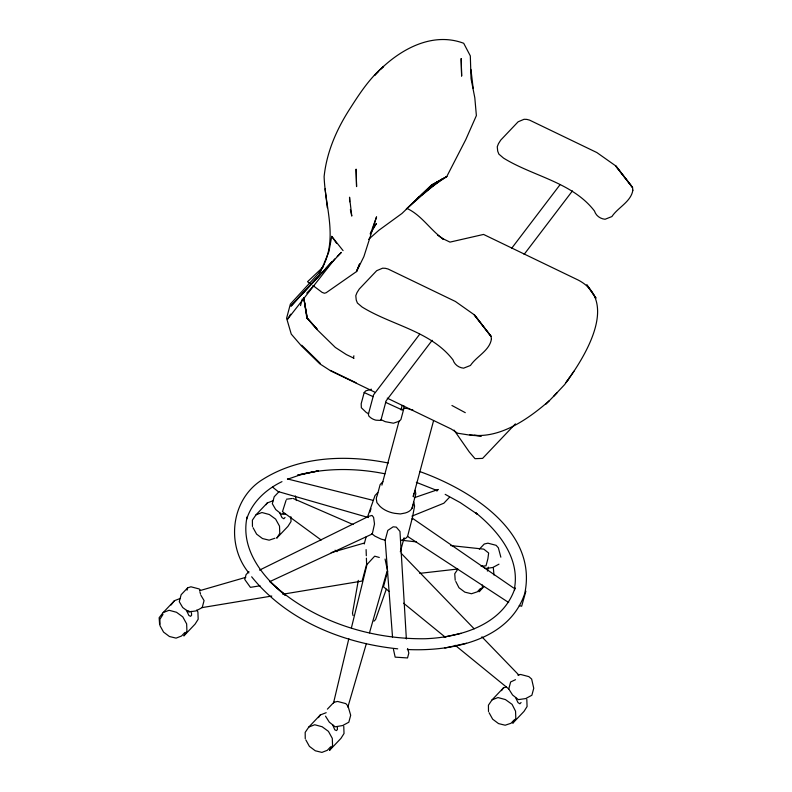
<?xml version="1.0" encoding="UTF-8"?>
<svg xmlns="http://www.w3.org/2000/svg" width="792" height="792" viewBox="0 0 792 792"><rect width="100%" height="100%" fill="white"/><g stroke="black" fill="none" stroke-linecap="round" stroke-linejoin="round"><path stroke-width="1.19" d="M380.784 419.532L385.199 421.661L393.436 423.205L399.336 421.205L400.91 419.532L403.91 408.355L403.93 405.94M431.709 186.704L446.757 176.566L465.785 139.61L476.378 115.602L474.814 97.812L471.032 78.566L470.319 55.886L463.706 43.283C430.541 30.779 396.376 51.421 374.408 75.527L378.576 71.389M324.72 262.974C336.778 234.65 325.086 205.465 324.116 176.616C326.71 151.579 337.026 128.423 350.727 107.484C360.172 92.654 370.052 77.883 383.575 66.409L381.081 68.894M247.104 516.869C240.184 548.589 262.122 576.724 285.447 595.386L269.696 581.397C310.969 620.423 368.825 639.471 425.126 638.738C460.192 637.441 503.118 624.908 515.077 587.832L514.453 590.159M514.364 589.01C520.334 558.033 498.307 531.095 475.794 512.8L477.309 514.176L460.31 502.643L445.173 494.347M358.311 580.368L352.48 613.196L353.054 615.602M343.055 250.589L331.729 236.363L328.918 251.608L319.186 275.25L291.02 305.979L341.342 252.391L337.224 256.519M412.167 519.097L414.572 506.108L413.81 502.108M413.83 493.555L413.226 496.594L433.58 420.631M353.44 357.935L353.885 355.786M525.888 591.169L521.661 606.236L519.275 605.633M333.452 703.296L348.836 638.689M351.4 627.917L367.003 564.488L374.685 556.172L379.299 557.459M187.041 590.169L187.664 587.832L190.931 586.793L199.158 588.941L200.465 590.278M187.664 587.832L181.15 594.703L179.279 601.682L182.685 607.514L188.734 611.949L196 610.909L202.198 607.583L204.069 600.593L200.911 595.307M300.514 305.613L302.316 298.911M371.478 389.218L365.755 390.872L364.181 392.545L361.182 403.722L361.35 407.741L366.419 412.612L368.636 413.681M364.231 543.975L366.112 536.956M400.98 409.86L402.178 405.395M381.902 485.14L399.079 421.037M392.525 637.075L385.189 540.184L387.813 530.402L393.159 526.819L396.297 527.116L399.97 531.412L406.365 638.956M387.08 571.181L369.488 632.838M387.664 571.161L383.467 586.813L389.209 591.485M400.326 551.866L404.108 537.738M411.988 508.325L415.79 493.891L415.226 490.288M487.377 571.082L488.426 567.171M524.829 593.04C537.748 530.798 469.052 489.1 419.631 471.497M517.869 675.111L520.611 674.467L528.838 676.615L531.65 679.071L533.749 688.268L531.877 695.247L525.68 698.574L518.413 699.623L512.563 694.98L508.761 688.961L510.632 681.971L515.503 679.675M370.032 512.008L370.973 508.682M400.891 540.471L405.811 538.293L407.583 536.422L412.246 518.126L513.543 587.941M347.846 707.147L366.399 643.451M367.478 517.156L375.002 495.525L377.764 492.614M386.298 589.208L375.596 619.492L374.012 621.156M372.002 229.492L376.566 216.82L363.884 256.618L356.479 271.597L326.136 292.743L324.383 293.238L322.106 292.377L312.88 285.466M286.06 500.297L282.477 511.652L321.166 540.025M359.598 263.934L356.479 271.597L359.499 264.271M524.522 594.208C508.385 640.896 450.697 651.568 407.296 649.519M246.639 519.265C251.995 502.029 266.092 489.327 281.972 481.645M370.161 233.927L371.587 230.64M371.082 232.442L376.378 223.562L373.507 227.532M290.634 314.167L287.427 319.394L334.749 258.994M324.413 264.112L318.532 273.388L290.367 304.118L286.595 318.206L291.248 334.085L301.277 345.728L319.76 363.795L330.848 370.963L374.537 392.03M162.984 614.463L159.915 619.294L159.984 625.64L163.558 632.095L169.439 636.511L176.071 638.124L181.507 636.016L184.863 632.471M573.913 371.27L564.656 384.565L553.469 396.495M273.2 500.673L267.29 502.95L256.034 514.8L252.391 520.146L252.46 526.492M266.072 504.732L267.29 502.95M326.195 712.691L320.275 714.968L308.821 727.036L305.177 732.372L305.247 738.718M318.463 717.641L320.275 714.968M457.776 569.28L454.747 573.735L455.202 580.259M506.286 686.852L503.336 687.991L492.07 699.851L488.426 705.187L488.496 711.533M501.514 690.664L503.336 687.991M569.448 377.784L566.042 382.585C584.516 357.34 619.691 301.673 578.2 280.061L483.556 234.432L449.975 242.114L442.332 238.432L443.025 238.907C430.165 229.789 421.661 215.315 407.088 208.484M419.661 334.264L373.586 394.822L368.349 414.384L368.923 416.186L370.488 417.542A9.286 5.485 15 0 0 375.962 420.186L380.863 420.423L386.11 400.861L432.185 340.293M511.602 248.371L559.904 184.882M524.116 254.41L572.428 190.912M180.348 598.415L174.438 600.692L163.172 612.553L159.143 617.711L159.598 624.244M171.072 604.999L174.438 600.692M325.651 268.706L332.274 261.479L321.552 273.042M291.02 305.979L319.899 274.824M306.742 293.149L313.83 285.684M279.091 491.594L274.2 496.742L272.329 503.732L275.735 509.563L281.586 514.206L285.219 513.681M285.021 517.503L283.843 518.75L281.962 517.572L279.695 512.8M403.91 408.355L402.326 410.018L385.496 402.306M382.902 481.675L380.14 484.595L377.14 495.772A18.642 11.009 15 0 0 376.339 499.019L376.903 502.623L379.823 506.157A18.642 11.009 15 0 0 394.693 513.325L400.376 513.939L405.286 512.978A18.642 11.009 15 0 0 412.8 505.068M515.394 423.868L482.595 458.39L475.012 458.677L469.3 451.975L454.024 430.076M449.371 497.406L443.837 503.227L411.909 516.156M327.383 709.157L333.897 702.296L337.55 701.445L345.777 703.593L348.005 706.058L350.688 715.245L348.817 722.225L342.629 725.551L335.165 726.808L329.304 722.165L325.512 716.146M479.358 549.173L484.249 544.025L487.902 543.173L496.129 545.322L498.346 547.797L500.841 557.182M480.457 588.496L477.299 591.822L471.478 593.752L464.845 592.139L458.964 587.723L455.786 581.457M330.7 746.747L327.343 750.281L321.918 752.4L315.285 750.776L309.395 746.361L305.831 739.906M483.971 586.595L479.061 591.773L482.516 587.119L482.328 585.001M521.067 702.544L519.879 703.791L518.008 702.613L515.731 697.851M514.147 719.958L510.988 723.284L505.167 725.215L498.534 723.591L492.654 719.176L489.08 712.721M469.834 434.768C499.108 439.679 528.413 419.017 549.49 400.544M248.945 571.666L246.074 574.596L244.768 579.487L250.411 587.357L260.014 585.793M545.975 404.148L556.984 392.891M323.304 266.845L307.543 281.714L310.177 283.645M368.627 239.323L378.853 230.284L401.95 213.474L431.63 184.991L446.757 176.566L431.63 184.991L406.296 208.989L437.303 181.903L422.116 194.357M436.62 490.911L438.243 489.486L414.246 497.732M417.364 198.248L419.265 196.693M417.443 198.426L419.364 196.921M421.285 195.416L442.411 178.834M427.7 189.417L429.709 188.06M498.97 564.171L492.772 567.498L485.506 568.537L482.16 565.884M259.548 570.111L368.676 516.325L372.042 515.424L373.596 517.384L374.507 523.987L372.28 533.957L270.191 581.427M256.034 514.8L261.944 512.523L269.359 514.523L275.636 519.126L279.507 526.116L279.774 533.353L276.715 538.184L287.971 526.333L291.04 521.492L290.852 516.671M163.172 612.553L169.082 610.276L176.507 612.275L182.784 616.879L186.645 623.868L186.922 631.095L183.853 635.936L195.119 624.076L198.178 619.245L197.911 612.018L196.802 610.018M308.821 727.036L314.731 724.749L322.146 726.749L328.423 731.353L332.293 738.352L332.561 745.579L329.502 750.41L340.966 738.352L344.025 733.511L343.758 726.284M492.07 699.851L497.98 697.564L505.405 699.564L512.068 704.355L515.543 711.167L515.82 718.394L512.751 723.225L524.017 711.374L527.076 706.543L526.809 699.306M287.555 479.239L300.217 474.863L318.305 470.844L297.614 475.15C326.106 467.825 356.182 467.983 384.912 473.794M274.943 538.243L269.132 540.174L262.489 538.55L256.608 534.135L253.034 527.68M199.564 590.713L245.807 577.338M331.175 552.628L364.37 543.015M444.144 637.085L461.013 633.333M444.847 648.014L466.518 643.262M202.198 607.583L271.785 596.039M282.764 594.218L362.122 581.061L366.617 564.3L366.399 558.172M191.902 611.414L189.941 611.681L187.595 610.553M286.486 499.207L291.892 498.524M419.75 573.358L457.786 569.022M481.1 566.359L486.011 565.805L487.882 558.815L488.644 553.004L483.763 549.133L450.767 545.579M282.992 513.731L285.15 513.859M412.79 409.751L410.395 409.553A7.019 4.148 15 0 0 403.336 408.573M474.467 435.244L481.427 435.966L470.844 435.283L457.647 433.224L451.153 428.967L387.258 398.158M403.108 540.441L416.552 541.886M397.713 648.836C342.946 643.233 286.862 620.562 251.658 576.794M388.327 463.023C346.47 454.588 299.683 456.103 262.647 479.487C230.917 499.01 225.71 544.827 248.856 572.943M287.417 478.932L373.062 500.346M385.189 540.184L381.081 539.104L374.824 536.085L371.567 533.511M368.468 517.562L278.101 491.555L272.507 487.04M416.344 482.328L437.491 490.703M292.971 498.396L353.064 524.532M364.181 392.545L373.151 396.653M354.034 358.271L346.391 354.598L335.313 347.421L316.83 329.353L306.801 317.711L303.762 297.643L307.247 318.245L317.077 329.046L306.801 317.711L307.247 318.245L303.96 298.861M330.442 370.418L356.113 382.793M451.935 405.484L465.28 412.672M407.583 536.422L508.682 602.534M437.461 235.006L443.025 238.907M335.056 550.212L337.046 551.668M403.554 603.187L445.639 637.491M455.202 645.292L508.761 688.961M301.712 345.213L320.206 363.28M401.277 553.4L474.18 628.838M481.902 636.827L518.79 675.002M331.729 236.363L336.511 243.233M186.447 610.365L188.912 615.523L190.595 616.305L191.585 615.265L191.476 612.82M199.901 591.862L200.574 594.158M407.623 648.49L408.83 653.053L407.524 657.944L395.168 657.142L393.446 649.341M295.347 495.95L296.396 500.544M350.361 209.593L351.777 216.077L349.549 197.208L349.599 201.782M385.07 559.053L387.377 570.062M332.68 724.828L334.759 729.798L336.442 730.58L337.422 729.541L337.323 727.096M470.933 69.429L473.161 88.298M325.086 188.823L327.304 207.692M493.317 567.636L493.98 575.061M366.102 549.608L366.31 555.727M491.406 339.144C489.565 350.688 476.457 356.37 470.448 365.468L463.607 368.171C458.736 367.706 454.509 364.617 453.004 359.905C430.848 331.066 391.634 325.314 362.053 306.989L357.4 303.019L356.242 300.029L355.796 295.693L356.994 292.624L359.291 289.001L376.675 270.706L382.615 268.191L385.367 268.31L388.11 269.023L455.4 301.465L474.715 315.107L491.089 336.422L491.406 339.144M632.857 190.238C631.016 201.772 617.909 207.464 611.909 216.553L605.058 219.265C600.188 218.79 595.96 215.711 594.465 210.999C572.309 182.15 533.085 176.408 503.504 158.073L498.861 154.103L497.703 151.124L497.257 146.777L498.445 143.718L500.742 140.095L518.136 121.79L524.076 119.285L526.819 119.394L529.561 120.117L596.851 152.549L616.166 166.201L632.551 187.506L632.857 190.238M587.347 285.368L586.654 284.892L596.01 298.168L587.347 285.368M631.214 185.714L615.731 166.023L632.551 187.506L631.214 185.714M489.753 334.62L474.269 314.929L491.089 336.422L489.753 334.62M461.637 75.953L461.172 58.687L461.637 75.953M356.568 186.556L356.103 169.3L356.568 186.556"/></g></svg>
